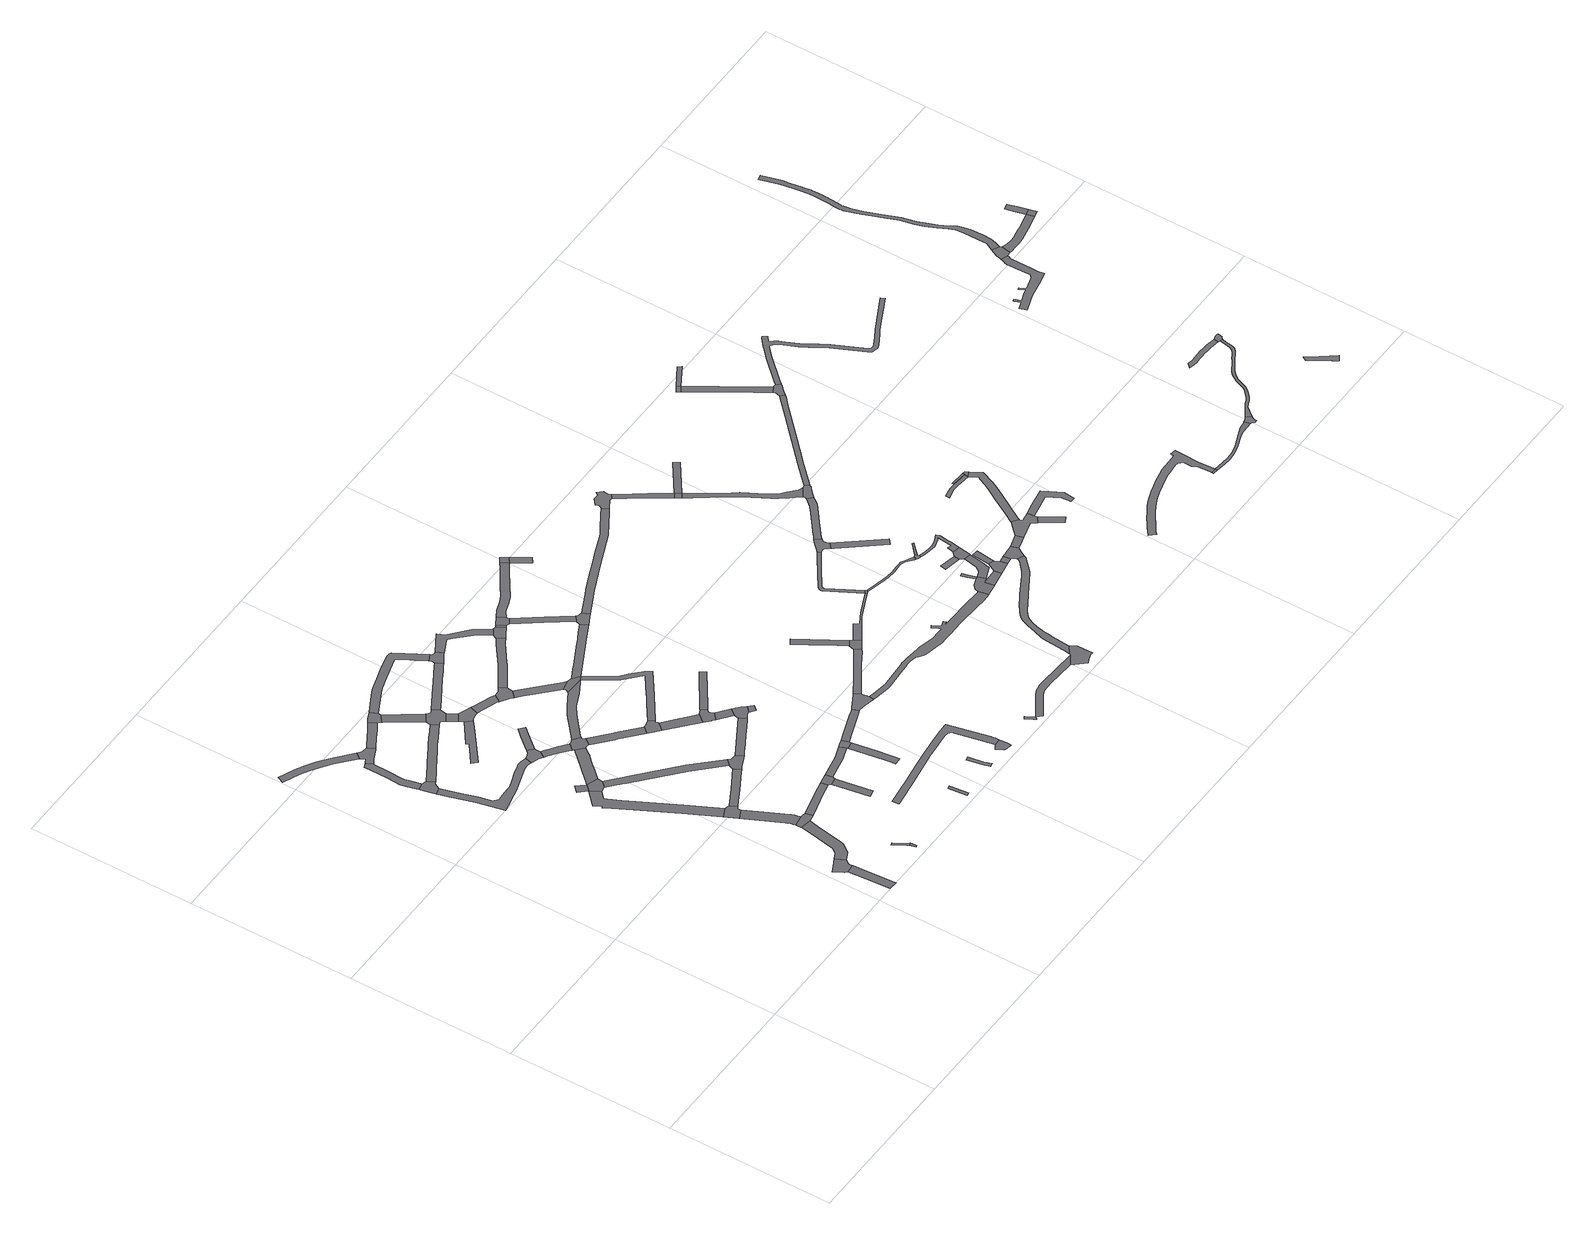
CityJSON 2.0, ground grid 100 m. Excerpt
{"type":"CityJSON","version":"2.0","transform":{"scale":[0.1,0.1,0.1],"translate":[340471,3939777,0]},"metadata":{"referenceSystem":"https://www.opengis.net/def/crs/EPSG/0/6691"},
"CityObjects":{
"road1":{"type":"Road","attributes":{"RoadStructureAttribute.sectionType":"1"},"geometry":[{"type":"MultiSurface","lod":"1","boundaries":[[[0,1,2,3,4,5,6,7,8,9,10,11]]]}]},
"road2":{"type":"Road","geometry":[{"type":"MultiSurface","lod":"1","boundaries":[[[12,13,14,15,16,17,18,19]]]}]},
"road3":{"type":"Road","attributes":{"RoadStructureAttribute.sectionType":"1"},"geometry":[{"type":"MultiSurface","lod":"1","boundaries":[[[20,21,22,23,24,25,26,27,14,13,28,29,30,31,32,33,34,35,36,37]]]}]},
"road4":{"type":"Road","attributes":{"RoadStructureAttribute.sectionType":"1"},"geometry":[{"type":"MultiSurface","lod":"1","boundaries":[[[38,39,40,41,42,43]]]}]},
"road5":{"type":"Road","geometry":[{"type":"MultiSurface","lod":"1","boundaries":[[[44,40,39,45,46,47,48,49,50,51]]]}]},
"road6":{"type":"Road","geometry":[{"type":"MultiSurface","lod":"1","boundaries":[[[36,52,53,54,55,56,57,58,11,10,59,37]]]}]},
"road7":{"type":"Road","attributes":{"RoadStructureAttribute.sectionType":"1"},"geometry":[{"type":"MultiSurface","lod":"1","boundaries":[[[60,61,62,63,64,65,66,67,68,69,70,71,72,73,74,17,16,75,76,77,78,79,80,81,82,83,84,85,86,87,88]]]}]},
"road8":{"type":"Road","attributes":{"RoadStructureAttribute.sectionType":"1"},"geometry":[{"type":"MultiSurface","lod":"1","boundaries":[[[89,90,91,92,93,94,95,96,97,98,99,100,101,102,103,104]]]}]},
"road9":{"type":"Road","attributes":{"RoadStructureAttribute.sectionType":"1"},"geometry":[{"type":"MultiSurface","lod":"1","boundaries":[[[105,106,107,108,109,110,49,48,111,112,113,114,115,116]]]}]},
"road10":{"type":"Road","geometry":[{"type":"MultiSurface","lod":"1","boundaries":[[[117,118,119,95,120]]]}]},
"road11":{"type":"Road","attributes":{"RoadStructureAttribute.sectionType":"1"},"geometry":[{"type":"MultiSurface","lod":"1","boundaries":[[[121,122,123,124,125,126,127,128,129,12,19,130,131,132,133,134,135,136,137]]]}]},
"road12":{"type":"Road","geometry":[{"type":"MultiSurface","lod":"1","boundaries":[[[138,139,120,95,94,140,141,142]]]}]},
"road13":{"type":"Road","geometry":[{"type":"MultiSurface","lod":"1","boundaries":[[[143,104,103,144,145,146,147]]]}]},
"road14":{"type":"Road","attributes":{"RoadStructureAttribute.sectionType":"1"},"geometry":[{"type":"MultiSurface","lod":"1","boundaries":[[[148,149,150,56,55,151,152,153,154]]]}]},
"road15":{"type":"Road","attributes":{"RoadStructureAttribute.sectionType":"1"},"geometry":[{"type":"MultiSurface","lod":"1","boundaries":[[[155,156,157,158,159,160,161,162,163,164,145,144]]]}]},
"road16":{"type":"Road","geometry":[{"type":"MultiSurface","lod":"1","boundaries":[[[165,166,167,168,169,170]]]}]},
"road17":{"type":"Road","geometry":[{"type":"MultiSurface","lod":"1","boundaries":[[[171,165,170,172,173,174]]]}]},
"road18":{"type":"Road","geometry":[{"type":"MultiSurface","lod":"1","boundaries":[[[175,176,177,178,160,159,179,180,105,116]]]}]},
"road19":{"type":"Road","geometry":[{"type":"MultiSurface","lod":"1","boundaries":[[[87,181,182,183,184,185,186,187,188,189,190,191,192,193,88]]]}]},
"road20":{"type":"Road","attributes":{"RoadStructureAttribute.sectionType":"1"},"geometry":[{"type":"MultiSurface","lod":"1","boundaries":[[[194,195,196,197,198,199,200,201,202,203,204]]]}]},
"road21":{"type":"Road","attributes":{"RoadStructureAttribute.sectionType":"1"},"geometry":[{"type":"MultiSurface","lod":"1","boundaries":[[[205,206,207,208,209,120,139,210,211,212,213,214,215,216]]]}]},
"road22":{"type":"Road","geometry":[{"type":"MultiSurface","lod":"1","boundaries":[[[217,218,219,220,221,148,154]]]}]},
"road23":{"type":"Road","attributes":{"RoadStructureAttribute.sectionType":"1"},"geometry":[{"type":"MultiSurface","lod":"1","boundaries":[[[222,223,224,218,217,225,226,227,228]]]}]},
"road24":{"type":"Road","attributes":{"RoadStructureAttribute.sectionType":"1"},"geometry":[{"type":"MultiSurface","lod":"1","boundaries":[[[229,230,231,184,183,232,233,234,235,236]]]}]},
"road25":{"type":"Road","attributes":{"RoadStructureAttribute.sectionType":"1"},"geometry":[{"type":"MultiSurface","lod":"1","boundaries":[[[237,238,239,240,241,242,243,244,245,246,138,142]]]}]},
"road26":{"type":"Road","attributes":{"RoadStructureAttribute.sectionType":"1"},"geometry":[{"type":"MultiSurface","lod":"1","boundaries":[[[247,248,249,250,251,252,253,254,143,147]]]}]},
"road27":{"type":"Road","attributes":{"RoadStructureAttribute.sectionType":"1"},"geometry":[{"type":"MultiSurface","lod":"1","boundaries":[[[255,256,257,258,259,260,189,188]]]}]},
"road28":{"type":"Road","attributes":{"RoadStructureAttribute.sectionType":"1"},"geometry":[{"type":"MultiSurface","lod":"1","boundaries":[[[261,262,178,177,263,264,265]]]}]},
"road29":{"type":"Road","geometry":[{"type":"MultiSurface","lod":"1","boundaries":[[[136,266,267,268,269,270,271,272,273,274,228,227,137]]]}]},
"road30":{"type":"Road","attributes":{"RoadStructureAttribute.sectionType":"1"},"geometry":[{"type":"MultiSurface","lod":"1","boundaries":[[[269,275,276,277,270]]]}]},
"road31":{"type":"Road","geometry":[{"type":"MultiSurface","lod":"1","boundaries":[[[235,216,215,278,279,280,281,282,283,284,285,286,287,236]]]}]},
"road32":{"type":"Road","geometry":[{"type":"MultiSurface","lod":"1","boundaries":[[[288,289,276,275,290,291,194,204,292,293,294]]]}]},
"road33":{"type":"Road","attributes":{"RoadStructureAttribute.sectionType":"1"},"geometry":[{"type":"MultiSurface","lod":"1","boundaries":[[[295,296,297,298]]]}]},
"road34":{"type":"Road","geometry":[{"type":"MultiSurface","lod":"1","boundaries":[[[299,300,301,302,303,304,242,241,252,251]]]}]},
"road35":{"type":"Road","attributes":{"RoadStructureAttribute.sectionType":"1"},"geometry":[{"type":"MultiSurface","lod":"1","boundaries":[[[305,306,307,308,281,280,309,310,311,312,313,314]]]}]},
"road36":{"type":"Road","geometry":[{"type":"MultiSurface","lod":"1","boundaries":[[[295,298,315,316,317,261,265]]]}]},
"road37":{"type":"Road","attributes":{"RoadStructureAttribute.sectionType":"1"},"geometry":[{"type":"MultiSurface","lod":"1","boundaries":[[[318,319,320,321,288,294,322,323,324,325,326]]]}]},
"road38":{"type":"Road","attributes":{"RoadStructureAttribute.sectionType":"1"},"geometry":[{"type":"MultiSurface","lod":"1","boundaries":[[[327,328,329,330,331,332,333,334,335,336,337,220,219,338,339,340,341,342,343,344,345,346]]]}]},
"road39":{"type":"Road","attributes":{"RoadStructureAttribute.sectionType":"1"},"geometry":[{"type":"MultiSurface","lod":"1","boundaries":[[[347,348,349,350,351,272,271,352,353,354,355,356]]]}]},
"road40":{"type":"Road","geometry":[{"type":"MultiSurface","lod":"1","boundaries":[[[313,357,358,359,360,361,362,363,364,365,366,367,314]]]}]},
"road41":{"type":"Road","attributes":{"RoadStructureAttribute.sectionType":"1"},"geometry":[{"type":"MultiSurface","lod":"1","boundaries":[[[368,369,370,371,372,285,284,373,374,375,376,377,378,379,380,381]]]}]},
"road42":{"type":"Road","geometry":[{"type":"MultiSurface","lod":"1","boundaries":[[[382,383,318,326,384,385,386,387]]]}]},
"road43":{"type":"Road","geometry":[{"type":"MultiSurface","lod":"1","boundaries":[[[388,389,390,391]]]}]},
"road44":{"type":"Road","attributes":{"RoadStructureAttribute.sectionType":"1"},"geometry":[{"type":"MultiSurface","lod":"1","boundaries":[[[315,392,393,394,395,396,316]]]}]},
"road45":{"type":"Road","attributes":{"RoadStructureAttribute.sectionType":"1"},"geometry":[{"type":"MultiSurface","lod":"1","boundaries":[[[397,398,399,400,401,402,403,404,303,302]]]}]},
"road46":{"type":"Road","attributes":{"RoadStructureAttribute.sectionType":"1"},"geometry":[{"type":"MultiSurface","lod":"1","boundaries":[[[358,405,406,407,408,409,359]]]}]},
"road47":{"type":"Road","attributes":{"RoadStructureAttribute.sectionType":"1"},"geometry":[{"type":"MultiSurface","lod":"1","boundaries":[[[385,410,411,412,413,414,415,416,417,418,419,386]]]}]},
"road48":{"type":"Road","attributes":{"RoadStructureAttribute.sectionType":"1"},"geometry":[{"type":"MultiSurface","lod":"1","boundaries":[[[420,421,422,423,424,425,426,427,428,429,430,431,432,433,434,435,436,437,438,439,440,441,442,443,444]]]}]},
"road49":{"type":"Road","attributes":{"RoadStructureAttribute.sectionType":"1"},"geometry":[{"type":"MultiSurface","lod":"1","boundaries":[[[445,446,447,448,449,450,451,452,453]]]}]},
"road50":{"type":"Road","geometry":[{"type":"MultiSurface","lod":"1","boundaries":[[[406,405,454,455,456,457,458,459,460,461]]]}]},
"road51":{"type":"Road","geometry":[{"type":"MultiSurface","lod":"1","boundaries":[[[462,463,464,395,394,445,453]]]}]},
"road52":{"type":"Road","geometry":[{"type":"MultiSurface","lod":"1","boundaries":[[[465,466,467,327,346,468,347,356,469,470]]]}]},
"road53":{"type":"Road","geometry":[{"type":"MultiSurface","lod":"1","boundaries":[[[415,414,471,368,381,472,473]]]}]},
"road54":{"type":"Road","attributes":{"RoadStructureAttribute.sectionType":"1"},"geometry":[{"type":"MultiSurface","lod":"1","boundaries":[[[474,457,456,475]]]}]},
"road55":{"type":"Road","attributes":{"RoadStructureAttribute.sectionType":"1"},"geometry":[{"type":"MultiSurface","lod":"1","boundaries":[[[476,477,478,479,480,481,482,483,484,485,486,382,387]]]}]},
"road56":{"type":"Road","geometry":[{"type":"MultiSurface","lod":"1","boundaries":[[[403,402,487,488,489,490,491,492,493,474,475]]]}]},
"road57":{"type":"Road","geometry":[{"type":"MultiSurface","lod":"1","boundaries":[[[494,495,496,497,498,499,500,501,502]]]}]},
"road58":{"type":"Road","attributes":{"RoadStructureAttribute.sectionType":"1"},"geometry":[{"type":"MultiSurface","lod":"1","boundaries":[[[503,504,505,506,507,508,509,364,363,510,511,512,513,514,515,472,381]]]}]},
"road59":{"type":"Road","geometry":[{"type":"MultiSurface","lod":"1","boundaries":[[[516,517,490,489]]]}]},
"road60":{"type":"Road","attributes":{"RoadStructureAttribute.sectionType":"1"},"geometry":[{"type":"MultiSurface","lod":"1","boundaries":[[[518,519,520,521,463,462,522,523,524,525]]]}]},
"road61":{"type":"Road","attributes":{"RoadStructureAttribute.sectionType":"1"},"geometry":[{"type":"MultiSurface","lod":"1","boundaries":[[[460,526,527,528,529,461]]]}]},
"road62":{"type":"Road","attributes":{"RoadStructureAttribute.sectionType":"1"},"geometry":[{"type":"MultiSurface","lod":"1","boundaries":[[[530,531,532,533,534,535,536,537,538,539,540,541,465,470]]]}]},
"road63":{"type":"Road","geometry":[{"type":"MultiSurface","lod":"1","boundaries":[[[542,543,544,545,546,547,444,443,548]]]}]},
"road64":{"type":"Road","attributes":{"RoadStructureAttribute.sectionType":"1"},"geometry":[{"type":"MultiSurface","lod":"1","boundaries":[[[472,549,550,551,552,553,554,555,556,557,558,559,560,473]]]}]},
"road65":{"type":"Road","geometry":[{"type":"MultiSurface","lod":"1","boundaries":[[[561,481,480,562,563,564,537,536]]]}]},
"road66":{"type":"Road","attributes":{"RoadStructureAttribute.sectionType":"1"},"geometry":[{"type":"MultiSurface","lod":"1","boundaries":[[[564,563,565,566]]]}]},
"road67":{"type":"Road","geometry":[{"type":"MultiSurface","lod":"1","boundaries":[[[524,567,568,569,570,571,572,573,574,575,576,525]]]}]},
"road68":{"type":"Road","geometry":[{"type":"MultiSurface","lod":"1","boundaries":[[[565,577,578,579,580,581,566]]]}]},
"road69":{"type":"Road","attributes":{"RoadStructureAttribute.sectionType":"1"},"geometry":[{"type":"MultiSurface","lod":"1","boundaries":[[[582,578,577,583,584,585]]]}]},
"road70":{"type":"Road","geometry":[{"type":"MultiSurface","lod":"1","boundaries":[[[586,587,588,589,590,591]]]}]},
"road71":{"type":"Road","geometry":[{"type":"MultiSurface","lod":"1","boundaries":[[[552,551,592,593,594,585,584]]]}]},
"road72":{"type":"Road","attributes":{"RoadStructureAttribute.sectionType":"1"},"geometry":[{"type":"MultiSurface","lod":"1","boundaries":[[[573,595,596,597,598,599,600,601,602,574]]]}]},
"road73":{"type":"Road","attributes":{"RoadStructureAttribute.sectionType":"1"},"geometry":[{"type":"MultiSurface","lod":"1","boundaries":[[[603,604,605,606,607,608,609,581,580,610,611,612,613,614,615]]]}]},
"road74":{"type":"Road","attributes":{"RoadStructureAttribute.sectionType":"1"},"geometry":[{"type":"MultiSurface","lod":"1","boundaries":[[[616,617,618,619,620,621,622]]]}]},
"road75":{"type":"Road","attributes":{"RoadStructureAttribute.sectionType":"1"},"geometry":[{"type":"MultiSurface","lod":"1","boundaries":[[[623,624,625,626,627,628,629,630,631,632,633,634,635,636,637,638,639,640,641,642,586]]]}]},
"road76":{"type":"Road","geometry":[{"type":"MultiSurface","lod":"1","boundaries":[[[643,616,622,599,598,644,645]]]}]},
"road77":{"type":"Road","geometry":[{"type":"MultiSurface","lod":"1","boundaries":[[[646,647,603,615]]]}]},
"road78":{"type":"Road","geometry":[{"type":"MultiSurface","lod":"1","boundaries":[[[648,649,646,615]]]}]},
"road79":{"type":"Road","geometry":[{"type":"MultiSurface","lod":"1","boundaries":[[[650,651,652,653,654,655,656,657,658,659,660,661,662,663,664,665,666,667,668,669,670,671,672,673,674,675,676,677,678,679,680,681,682,683,571,570,684,685,686,687,688,689,690,691,692,693,694,695,696,697,698,699,700,701,702,703,704,705,706,707,708,709,710]]]}]},
"road80":{"type":"Road","attributes":{"RoadStructureAttribute.sectionType":"1"},"geometry":[{"type":"MultiSurface","lod":"1","boundaries":[[[711,712,713,714,715,716,717,643,645,718,719,720,721,722,723]]]}]},
"road81":{"type":"Road","attributes":{"RoadStructureAttribute.sectionType":"1"},"geometry":[{"type":"MultiSurface","lod":"1","boundaries":[[[724,725,726,727,728,729,730,731,732,733,734,735,736,593,592,737,738,739,740,741,742,743]]]}]},
"road82":{"type":"Road","geometry":[{"type":"MultiSurface","lod":"1","boundaries":[[[633,744,745,746,747,748,749,750,751,752,753,754,634]]]}]},
"road83":{"type":"Road","geometry":[{"type":"MultiSurface","lod":"1","boundaries":[[[755,756,757,758,759,711,723]]]}]},
"road84":{"type":"Road","attributes":{"RoadStructureAttribute.sectionType":"1"},"geometry":[{"type":"MultiSurface","lod":"1","boundaries":[[[760,761,762,763,764,765,711,759,766,767,768,769,770,771]]]}]},
"road85":{"type":"Road","attributes":{"RoadStructureAttribute.sectionType":"1"},"geometry":[{"type":"MultiSurface","lod":"1","boundaries":[[[757,772,773,774,775,776,777,778,779,780,781,782,783,784,785,786,787,788,789,790,791,758]]]}]},
"road86":{"type":"Road","attributes":{"RoadStructureAttribute.sectionType":"1"},"geometry":[{"type":"MultiSurface","lod":"1","boundaries":[[[792,793,794,795,796,797,798,799,800,801,802,803,804,805,806,807,808,809,810,811,812,813,814,815,816,817,818,819,820,821,822,823,824,825,826,827,828,752,751]]]}]},
"road87":{"type":"Road","geometry":[{"type":"MultiSurface","lod":"1","boundaries":[[[829,830,831,832,833,834,835,836,650,710,837,838]]]}]},
"road88":{"type":"Road","geometry":[{"type":"MultiSurface","lod":"1","boundaries":[[[839,840,841,842,843,844,845,846,847,848,849,850,851,852,853,854,855,856,724,743]]]}]},
"road89":{"type":"Road","geometry":[{"type":"MultiSurface","lod":"1","boundaries":[[[857,858,859,860,861,862,863,864,865,866,760,771]]]}]},
"road90":{"type":"Road","geometry":[{"type":"MultiSurface","lod":"1","boundaries":[[[867,868,869,870,831,830]]]}]},
"road91":{"type":"Road","attributes":{"RoadStructureAttribute.sectionType":"1"},"geometry":[{"type":"MultiSurface","lod":"1","boundaries":[[[838,837,871,872,873,874]]]}]},
"road92":{"type":"Road","geometry":[{"type":"MultiSurface","lod":"1","boundaries":[[[875,783,782,876,877,878,879,880]]]}]},
"road93":{"type":"Road","geometry":[{"type":"MultiSurface","lod":"1","boundaries":[[[881,882,883,884]]]}]},
"road94":{"type":"Road","attributes":{"RoadStructureAttribute.sectionType":"1"},"geometry":[{"type":"MultiSurface","lod":"1","boundaries":[[[885,886,887,860,859]]]}]},
"road95":{"type":"Road","attributes":{"RoadStructureAttribute.sectionType":"1"},"geometry":[{"type":"MultiSurface","lod":"1","boundaries":[[[888,889,890,891,892,830,829,893,894,895,896,897]]]}]},
"road96":{"type":"Road","attributes":{"RoadStructureAttribute.sectionType":"1"},"geometry":[{"type":"MultiSurface","lod":"1","boundaries":[[[842,898,899,900,901,902,903,904,905,843]]]}]},
"road97":{"type":"Road","geometry":[{"type":"MultiSurface","lod":"1","boundaries":[[[879,906,907,880]]]}]},
"road98":{"type":"Road","geometry":[{"type":"MultiSurface","lod":"1","boundaries":[[[873,908,909,910,911,912,913,914,915,874]]]}]},
"road99":{"type":"Road","geometry":[{"type":"MultiSurface","lod":"1","boundaries":[[[903,902,916,917]]]}]},
"road100":{"type":"Road","attributes":{"RoadStructureAttribute.sectionType":"1"},"geometry":[{"type":"MultiSurface","lod":"1","boundaries":[[[918,919,920,921,922,923,924,925,926,927,928,929,878,877,930,931,932,933,934,935,936,937,938,939,940,941,942,943]]]}]},
"road101":{"type":"Road","geometry":[{"type":"MultiSurface","lod":"1","boundaries":[[[888,897,944,918,943,881,884]]]}]},
"road102":{"type":"Road","geometry":[{"type":"MultiSurface","lod":"1","boundaries":[[[945,946,947,915,914]]]}]},
"road103":{"type":"Road","attributes":{"RoadStructureAttribute.sectionType":"1"},"geometry":[{"type":"MultiSurface","lod":"1","boundaries":[[[948,909,908,949]]]}]},
"road104":{"type":"Road","attributes":{"RoadStructureAttribute.sectionType":"1"},"geometry":[{"type":"MultiSurface","lod":"1","boundaries":[[[950,951,952,953,864,863,954,955,956,957,958,959,960]]]}]},
"road105":{"type":"Road","geometry":[{"type":"MultiSurface","lod":"1","boundaries":[[[961,962,810,809,963,964,965,966,967,968,969,948,949]]]}]},
"road106":{"type":"Road","attributes":{"RoadStructureAttribute.sectionType":"1"},"geometry":[{"type":"MultiSurface","lod":"1","boundaries":[[[916,970,971,972,973,974,975,976,977,978,979,980,981,982,983,984,985,986,987,988,989,990,917]]]}]},
"road107":{"type":"Road","attributes":{"RoadStructureAttribute.sectionType":"1"},"geometry":[{"type":"MultiSurface","lod":"1","boundaries":[[[991,992,903,917]]]}]},
"road108":{"type":"Road","attributes":{"RoadStructureAttribute.sectionType":"1"},"geometry":[{"type":"MultiSurface","lod":"1","boundaries":[[[964,993,994,995,965]]]}]},
"road109":{"type":"Road","geometry":[{"type":"MultiSurface","lod":"1","boundaries":[[[959,996,997,998,999,1000,1001,1002,981,980,1003,960]]]}]},
"road110":{"type":"Road","geometry":[{"type":"MultiSurface","lod":"1","boundaries":[[[1004,1005,995,994,1006,1007,1008,1009,1010,1011,1012,1013]]]}]},
"road111":{"type":"Road","attributes":{"RoadStructureAttribute.sectionType":"1"},"geometry":[{"type":"MultiSurface","lod":"1","boundaries":[[[1014,1015,1016,1017,1018,1019,1020,1021,1008,1007]]]}]},
"road112":{"type":"Road","attributes":{"RoadStructureAttribute.sectionType":"1"},"geometry":[{"type":"MultiSurface","lod":"1","boundaries":[[[1022,1023,1024,1025,1026,1027,1028,1029,1030,1031,1032,1033,1034,1035,1004,1013]]]}]},
"road113":{"type":"Road","attributes":{"RoadStructureAttribute.sectionType":"1"},"geometry":[{"type":"MultiSurface","lod":"1","boundaries":[[[1036,1037,1038,1039,1040,1041,1042,1043,1044,1045,1046,1047,1028]]]}]},
"road114":{"type":"Road","attributes":{"RoadStructureAttribute.sectionType":"1"},"geometry":[{"type":"MultiSurface","lod":"1","boundaries":[[[1009,1048,1049,1050,1051,1052,1053,1054,1055,1010]]]}]},
"road115":{"type":"Road","geometry":[{"type":"MultiSurface","lod":"1","boundaries":[[[1056,1057,1058,1059,1060]]]}]},
"road116":{"type":"Road","attributes":{"RoadStructureAttribute.sectionType":"1"},"geometry":[{"type":"MultiSurface","lod":"1","boundaries":[[[1000,1061,1062,1063,1064,1065,1066,1067,1068,1069,1070,1071,1072,1073,1074,1075,1001]]]}]},
"road117":{"type":"Road","geometry":[{"type":"MultiSurface","lod":"1","boundaries":[[[1027,1076,1077,1060,1059,1078,1036,1028]]]}]},
"road118":{"type":"Road","attributes":{"RoadStructureAttribute.sectionType":"1"},"geometry":[{"type":"MultiSurface","lod":"1","boundaries":[[[1079,1080,1081,1082,1083,1084,1085,1086,1087,1088,1089,1090,1091,1092,1093,1094,1095,1096,1097,1098,1099,1100,1101,1102,1103,1104,1105,1106,1107,1108,1109,1110,1111,1112,1113,1114,1115,1116,1117,1118,1119,1120,1121,1122,1123,1124,1125,1126,1127,1128,1129]]]}]},
"road119":{"type":"Road","geometry":[{"type":"MultiSurface","lod":"1","boundaries":[[[1130,1131,1132,1133]]]}]},
"road120":{"type":"Road","attributes":{"RoadStructureAttribute.sectionType":"1"},"geometry":[{"type":"MultiSurface","lod":"1","boundaries":[[[1130,1134,1135,1136,1137,1138,1139,1140,1141,1142,1143,1131]]]}]},
"road121":{"type":"Road","geometry":[{"type":"MultiSurface","lod":"1","boundaries":[[[1144,1145,1132,1131]]]}]},
"road122":{"type":"Road","geometry":[{"type":"MultiSurface","lod":"1","boundaries":[[[1146,1147,1139,1138,1148,1149,1150,1068,1067,1151,1152,1153]]]}]},
"road123":{"type":"Road","geometry":[{"type":"MultiSurface","lod":"1","boundaries":[[[1129,1128,1154,1155]]]}]},
"road124":{"type":"Road","attributes":{"RoadStructureAttribute.sectionType":"1"},"geometry":[{"type":"MultiSurface","lod":"1","boundaries":[[[1156,1157,1158,1159,1160,1161,1162,1163,1164,1165,1166,1167,1168,1169,1170,1171,1129,1155]]]}]},
"road125":{"type":"Road","attributes":{"RoadStructureAttribute.sectionType":"1"},"geometry":[{"type":"MultiSurface","lod":"1","boundaries":[[[1172,1173,1174,1175,1176,1177,1178,1179,1180,1181,1182,1183,1184,1185,1186,1187,1188,1189,1190,1191,1192,1193,1194,1195,1196,1197,1198,1199,1200,1201,1202,1203,1204,1205,1206,1207,1208,1209,1210,1211,1212,1213,1214,1215,1216,1217,1218,1146,1153]]]}]},
"road126":{"type":"Road","geometry":[{"type":"MultiSurface","lod":"1","boundaries":[[[1219,1220,1221,1222,1223,1224,1225,1226,1227,1228,1229,1163,1162]]]}]},
"road127":{"type":"Road","attributes":{"RoadStructureAttribute.sectionType":"1"},"geometry":[{"type":"MultiSurface","lod":"1","boundaries":[[[1230,1231,1232,1233,1234,1235,1236,1237,1238,1239,1240,1241,1242,1243,1244,1245,1246,1247,1248,1249,1250,1251,1252,1253,1227,1226,1254,1255,1256,1257,1258,1259,1260,1261,1262,1263,1264,1265,1266,1267,1268,1269,1270,1271,1272,1273,1274,1275,1276,1277,1278,1279]]]}]},
"road128":{"type":"Road","attributes":{"RoadStructureAttribute.sectionType":"1"},"geometry":[{"type":"MultiSurface","lod":"1","boundaries":[[[1280,1281,1282,1283,1284,1285,1286,1287,1288,1289,1290,1291,1292,1293,1294,1295,1296,1297,1298]]]}]},
"road129":{"type":"Road","geometry":[{"type":"MultiSurface","lod":"1","boundaries":[[[1299,1300,1298,1297,1279,1278,1301,1302,1303]]]}]},
"road130":{"type":"Road","attributes":{"RoadStructureAttribute.sectionType":"1"},"geometry":[{"type":"MultiSurface","lod":"1","boundaries":[[[1304,1305,1306,1307,1308,1309,1310]]]}]},
"road131":{"type":"Road","geometry":[{"type":"MultiSurface","lod":"1","boundaries":[[[1311,1312,1313,1314,1315,1316,1317,1318,1319,1320,1321,1322,1323,1324,1325,1326,1327,1328,1329,1330,1331,1332,1333,1334,1335,1336,1337,1338,1339,1340,1341,1342,1343,1344,1345,1346,1347,1348]]]}]},
"road132":{"type":"Road","geometry":[{"type":"MultiSurface","lod":"1","boundaries":[[[1349,1350,1351,1352,1353,1354,1355,1356,1357,1358,1359,1311,1348]]]}]},
"road133":{"type":"Road","attributes":{"RoadStructureAttribute.sectionType":"1"},"geometry":[{"type":"MultiSurface","lod":"1","boundaries":[[[1360,1361,1362,1363,1364,1365,1366,1367,1368,1369,1370,1371,1372,1373,1374,1375,1376,1377,1378,1379,1380,1381,1382,1383,1384,1385,1386,1387,1356,1355,1388,1389,1390,1391,1392,1393,1394,1395,1396,1397,1398,1399,1400,1401,1402,1403,1404,1405,1406,1407,1408,1409,1410,1411,1412,1413,1414,1415,1416,1417,1418,1419,1420,1421,1422,1423]]]}]},
"road134":{"type":"Road","attributes":{"RoadStructureAttribute.sectionType":"1"},"geometry":[{"type":"MultiSurface","lod":"1","boundaries":[[[1424,1425,1426,1427,1428,1429,1430,1354,1353,1431,1432,1433,1434,1435,1436]]]}]},
"road135":{"type":"Road","geometry":[{"type":"MultiSurface","lod":"1","boundaries":[[[1437,1438,1424,1436]]]}]},
"road136":{"type":"Road","geometry":[{"type":"MultiSurface","lod":"1","boundaries":[[[1438,1439,1440,1441,1442,1424]]]}]}
},
"vertices":[
[296,2975,0],[231,3024,0],[180,3057,0],[126,3086,0],[28,3129,0],[10,3088,0],[106,3045,0],[157,3018,0],[205,2987,0],[267,2940,0],[372,2849,0],[401,2883,0],
[427,2463,0],[402,2473,0],[358,2462,0],[365,2435,0],[381,2372,0],[422,2383,0],[438,2413,0],[452,2422,0],
[337,2792,0],[337,2779,0],[337,2755,0],[337,2691,0],[337,2654,0],[334,2599,0],[333,2565,0],[343,2523,0],[385,2534,0],[376,2569,0],[377,2597,0],[380,2653,0],[380,2691,0],[380,2755,0],[381,2759,0],[382,2762,0],[384,2765,0],[363,2805,0],
[1145,171,0],[1139,258,0],[1087,254,0],[1095,146,0],[1107,3,0],[1159,0,0],
[1073,267,0],[1137,278,0],[1142,292,0],[1147,300,0],[1154,309,0],[1127,366,0],[1076,341,0],[1043,323,0],
[411,2782,0],[447,2799,0],[472,2811,0],[485,2818,0],[461,2860,0],[429,2862,0],[406,2879,0],[391,2820,0],
[819,2129,0],[809,2129,0],[796,2129,0],[785,2127,0],[757,2119,0],[740,2114,0],[675,2092,0],[635,2078,0],[611,2078,0],[560,2074,0],[527,2073,0],[501,2096,0],[482,2174,0],[460,2252,0],[434,2338,0],[392,2326,0],[418,2240,0],[440,2163,0],[478,1998,0],[547,2014,0],[566,2019,0],[615,2029,0],[647,2037,0],[753,2073,0],[769,2078,0],[792,2084,0],[816,2085,0],[845,2080,0],[857,2122,0],
[1025,1245,0],[874,1535,0],[839,1603,0],[834,1620,0],[837,1623,0],[873,1657,0],[836,1715,0],[767,1647,0],[757,1638,0],[780,1592,0],[773,1588,0],[780,1578,0],[817,1507,0],[968,1216,0],[1064,1021,0],[1121,1050,0],
[1225,635,0],[1215,565,0],[1190,426,0],[1186,415,0],[1176,400,0],[1163,383,0],[1204,333,0],[1228,364,0],[1243,388,0],[1251,410,0],[1277,555,0],[1290,626,0],
[848,1772,0],[827,1795,0],[793,1760,0],[869,1749,0],
[745,2652,0],[705,2630,0],[661,2605,0],[638,2591,0],[633,2588,0],[602,2569,0],[597,2566,0],[540,2531,0],[524,2522,0],[515,2459,0],[612,2519,0],[620,2523,0],[669,2553,0],[685,2563,0],[728,2587,0],[812,2634,0],[788,2677,0],
[934,1695,0],[936,1724,0],[884,1659,0],[900,1661,0],[905,1662,0],
[1150,1040,0],[1101,945,0],[1159,973,0],[1155,990,0],[1172,1000,0],
[620,2956,0],[578,2929,0],[473,2867,0],[494,2824,0],[549,2856,0],[603,2888,0],[647,2915,0],
[1208,724,0],[1213,713,0],[1218,706,0],[1222,685,0],[1224,673,0],[1287,682,0],[1280,718,0],[1273,736,0],[1271,741,0],[1210,866,0],
[1440,99,0],[1433,110,0],[1389,180,0],[1376,172,0],[1420,103,0],[1427,90,0],
[1440,98,0],[1435,56,0],[1447,59,0],[1443,99,0],
[1301,630,0],[1325,632,0],[1333,635,0],[1323,676,0],[1225,661,0],[1226,638,0],
[884,2066,0],[888,2064,0],[915,2047,0],[938,2085,0],[938,2088,0],[937,2097,0],[938,2111,0],[940,2122,0],[907,2150,0],[896,2135,0],[882,2129,0],[881,2128,0],[869,2124,0],
[903,2539,0],[823,2481,0],[771,2443,0],[781,2428,0],[774,2422,0],[714,2378,0],[668,2343,0],[695,2313,0],[797,2394,0],[895,2472,0],[933,2501,0],
[1039,1931,0],[1014,1903,0],[954,1840,0],[895,1775,0],[890,1769,0],[1001,1796,0],[1010,1806,0],[1027,1823,0],[1061,1860,0],[1067,1868,0],[1094,1902,0],[1049,1942,0],
[659,2898,0],[706,2932,0],[707,2948,0],[685,2992,0],[643,2971,0],
[782,2823,0],[769,2841,0],[711,2925,0],[663,2892,0],[732,2794,0],[793,2706,0],[841,2739,0],
[1014,2031,0],[984,2053,0],[958,2072,0],[934,2036,0],[986,1997,0],[1025,1963,0],[1038,1951,0],[1071,1988,0],
[945,1625,0],[988,1586,0],[993,1581,0],[1242,1357,0],[1397,1203,0],[1430,1236,0],[1277,1392,0],[1046,1596,0],[1019,1620,0],[987,1649,0],
[1206,1019,0],[1253,1045,0],[1309,1076,0],[1357,1103,0],[1409,1132,0],[1386,1172,0],[1301,1123,0],[1260,1100,0],
[949,2132,0],[1014,2209,0],[1045,2246,0],[1013,2274,0],[977,2232,0],[929,2176,0],
[1555,732,0],[1468,713,0],[1444,663,0],[1478,672,0],[1563,691,0],
[827,2643,0],[838,2640,0],[844,2634,0],[852,2622,0],[899,2653,0],[907,2691,0],[883,2732,0],[865,2721,0],[847,2729,0],
[889,2566,0],[935,2597,0],[913,2631,0],
[1100,1904,0],[1109,1904,0],[1118,1901,0],[1151,1939,0],[1137,1951,0],[1138,1957,0],[1144,1964,0],[1100,1995,0],[1088,1989,0],[1078,1987,0],
[1009,2566,0],[993,2572,0],[900,2549,0],[903,2540,0],[947,2512,0],[978,2517,0],[992,2516,0],
[1576,677,0],[1614,463,0],[1657,470,0],[1619,685,0],
[1424,1141,0],[1457,1156,0],[1481,1166,0],[1500,1177,0],[1477,1217,0],[1446,1220,0],
[1315,1795,0],[1306,1804,0],[1272,1834,0],[1268,1837,0],[1227,1806,0],[1239,1796,0],[1261,1777,0],[1281,1759,0],[1357,1693,0],[1390,1730,0],
[1626,704,0],[1617,746,0],[1568,735,0],
[1153,2508,0],[1138,2518,0],[1076,2542,0],[1030,2559,0],[1016,2511,0],[1042,2501,0],[1074,2489,0],[1115,2474,0],[1126,2466,0],
[1215,2961,0],[1149,3077,0],[1115,3137,0],[1102,3140,0],[1081,3140,0],[1051,3135,0],[999,3121,0],[913,3095,0],[864,3080,0],[845,3073,0],[821,3063,0],[842,3019,0],[872,3032,0],[880,3035,0],[927,3049,0],[1012,3075,0],[1086,3096,0],[1113,3049,0],[1140,3000,0],[1175,2939,0],
[1178,2904,0],[1156,2893,0],[1058,2835,0],[1020,2813,0],[928,2758,0],[921,2699,0],[1099,2804,0],[1154,2836,0],[1181,2852,0],[1201,2864,0],
[1378,1674,0],[1418,1639,0],[1457,1683,0],[1454,1689,0],[1452,1697,0],[1453,1702,0],[1460,1707,0],[1437,1739,0],[1428,1736,0],[1417,1733,0],[1400,1730,0],
[1384,2202,0],[1295,2152,0],[1241,2115,0],[1209,2088,0],[1123,2014,0],[1155,1976,0],[1253,2061,0],[1271,2076,0],[1321,2110,0],[1363,2130,0],[1408,2150,0],[1436,2165,0],[1474,2187,0],[1491,2197,0],
[1208,2525,0],[1185,2510,0],[1179,2431,0],[1195,2416,0],[1229,2453,0],[1233,2486,0],
[1920,44,0],[1905,157,0],[1886,152,0],[1899,41,0],
[1714,721,0],[1763,731,0],[1842,758,0],[1828,799,0],[1752,773,0],
[1521,1189,0],[1572,1218,0],[1633,1253,0],[1681,1281,0],[1729,1309,0],[1739,1315,0],[1716,1355,0],[1599,1287,0],
[1584,1493,0],[1624,1540,0],[1548,1605,0],[1542,1609,0],[1460,1679,0],
[1210,2402,0],[1221,2392,0],[1242,2372,0],[1255,2360,0],[1386,2236,0],[1446,2250,0],[1429,2264,0],[1300,2386,0],[1289,2396,0],[1278,2408,0],
[2331,148,0],[2331,161,0],[2328,175,0],[2272,420,0],[2258,420,0],[2241,419,0],[2196,418,0],[2133,412,0],[2036,402,0],[1939,388,0],[1808,368,0],[1767,362,0],[1682,349,0],[1646,344,0],[1651,304,0],[1687,310,0],[1814,328,0],[2041,362,0],[2079,366,0],[2198,378,0],[2223,377,0],[2239,363,0],[2287,154,0],[2293,124,0],[2331,124,0],
[1845,752,0],[1879,537,0],[1884,501,0],[1885,480,0],[1928,482,0],[1927,505,0],[1919,557,0],[1911,613,0],[1889,759,0],
[1621,1460,0],[1622,1460,0],[1639,1446,0],[1676,1480,0],[1667,1493,0],[1665,1511,0],[1675,1520,0],[1653,1553,0],
[1887,774,0],[1873,814,0],[1848,805,0],
[1247,2946,0],[1238,2945,0],[1220,2952,0],[1180,2921,0],[1253,2896,0],[1269,2904,0],
[1391,2220,0],[1517,2213,0],[1475,2244,0],
[1749,1422,0],[1717,1383,0],
[1251,2497,0],[1377,2582,0],[1388,2590,0],[1503,2675,0],[1533,2693,0],[1507,2736,0],[1475,2713,0],[1438,2686,0],[1350,2620,0],[1348,2619,0],[1225,2536,0],
[1760,1327,0],[1768,1332,0],[1778,1331,0],[1811,1363,0],[1790,1386,0],[1769,1405,0],[1753,1418,0],
[2166,60,0],[2164,66,0],[2157,89,0],[2152,106,0],[2135,193,0],[2114,187,0],[2131,100,0],[2137,78,0],[2143,54,0],
[1611,2022,0],[1632,2003,0],[1708,1933,0],[1703,1930,0],[1596,1852,0],[1586,1845,0],[1541,1813,0],[1609,1812,0],[1754,1917,0],[1738,1942,0],[1732,1951,0],[1668,2011,0],[1634,2042,0],
[1814,1306,0],[1836,1336,0],
[2078,887,0],[2056,880,0],[1951,842,0],[1909,827,0],[1965,802,0],[2093,847,0],[2110,855,0],[2094,894,0],
[1701,1538,0],[1908,1678,0],[1886,1711,0],[1657,1557,0],
[1285,2912,0],[1344,2941,0],[1355,2944,0],[1362,2943,0],[1380,2925,0],[1459,2845,0],[1518,2762,0],[1554,2786,0],[1493,2875,0],[1401,2953,0],[1380,2971,0],[1361,3014,0],
[2285,63,0],[2291,56,0],[2332,51,0],[2334,65,0],[2336,83,0],[2331,115,0],[2260,104,0],
[1734,2325,0],[1838,2377,0],[1854,2385,0],[1833,2425,0],[1778,2398,0],[1739,2378,0],[1714,2365,0],[1705,2360,0],[1565,2289,0],[1537,2274,0],[1489,2249,0],[1487,2248,0],
[1511,2746,0],[1552,2704,0],[1602,2736,0],[1574,2782,0],
[1614,2743,0],[1586,2789,0],
[2142,851,0],[2157,849,0],[2218,837,0],[2219,837,0],[2225,868,0],[2216,909,0],[2215,913,0],[2192,949,0],[2185,945,0],[2102,897,0],
[1633,2736,0],[1665,2759,0],[1665,2763,0],[1664,2777,0],[1638,2820,0],
[1776,2609,0],[1740,2590,0],[1840,2452,0],[1873,2476,0],
[2577,57,0],[2569,70,0],[2547,111,0],[2531,100,0],[2557,56,0],[2564,44,0],
[1928,2423,0],[1908,2462,0],[1879,2469,0],
[2316,980,0],[2394,1030,0],[2475,1079,0],[2494,1092,0],[2468,1127,0],[2450,1114,0],[2365,1060,0],[2289,1010,0],
[1979,3022,0],[1951,3003,0],[1927,2987,0],[1837,2927,0],[1777,2883,0],[1739,2865,0],[1680,2845,0],[1700,2801,0],[1756,2820,0],[1801,2841,0],[1865,2887,0],[1954,2948,0],[2005,2982,0],
[2510,1183,0],[2399,1361,0],[2348,1445,0],[2314,1424,0],[2366,1339,0],[2445,1211,0],[2477,1160,0],
[2604,27,0],[2607,30,0],[2733,113,0],[2751,121,0],[2764,124,0],[2787,127,0],[2836,127,0],[2900,123,0],[2925,121,0],[2964,118,0],[2996,117,0],[3053,153,0],[2922,161,0],[2837,167,0],[2784,167,0],[2758,163,0],[2738,159,0],[2713,147,0],[2676,123,0],[2583,62,0],
[2521,1165,0],[2506,1101,0],[2546,1128,0],
[2038,3005,0],[2012,3044,0],
[2074,2880,0],[2107,2903,0],
[3181,814,0],[3168,813,0],[3146,814,0],[3086,817,0],[3019,820,0],[2985,822,0],[2940,824,0],[2877,824,0],[2872,824,0],[2877,825,0],[2900,832,0],[2896,847,0],[2876,840,0],[2865,836,0],[2838,883,0],[2821,874,0],[2843,837,0],[2844,826,0],[2842,823,0],[2814,823,0],[2765,824,0],[2713,836,0],[2668,846,0],[2650,848,0],[2596,854,0],[2574,857,0],[2552,859,0],[2528,860,0],[2527,860,0],[2508,859,0],[2359,848,0],[2347,847,0],[2331,849,0],[2249,861,0],[2243,832,0],[2327,819,0],[2347,817,0],[2362,818,0],[2457,825,0],[2478,827,0],[2510,829,0],[2528,830,0],[2551,829,0],[2570,827,0],[2588,825,0],[2601,819,0],[2608,813,0],[2614,807,0],[2631,796,0],[2651,788,0],[2714,774,0],[2758,764,0],[2800,764,0],[2842,763,0],[2881,764,0],[2939,764,0],[3084,757,0],[3144,754,0],[3169,753,0],[3188,755,0],[3192,755,0],
[2844,1302,0],[2773,1271,0],[2730,1251,0],[2684,1229,0],[2639,1202,0],[2620,1231,0],[2533,1173,0],[2582,1152,0],[2648,1195,0],[2688,1220,0],[2734,1242,0],[2777,1262,0],[2848,1293,0],
[2604,2799,0],[2566,2776,0],[2536,2757,0],[2508,2740,0],[2441,2699,0],[2371,2671,0],[2312,2647,0],[2235,2613,0],[2187,2593,0],[2150,2577,0],[2060,2538,0],[2032,2524,0],[1945,2482,0],[1964,2441,0],[2079,2497,0],[2252,2572,0],[2341,2610,0],[2461,2659,0],[2604,2747,0],[2627,2762,0],
[3060,45,0],[3081,57,0],[3101,64,0],[3106,65,0],[3117,68,0],[3134,67,0],[3132,162,0],[3107,197,0],[3062,163,0],[3059,156,0],[3059,154,0],
[2857,1297,0],[2858,1296,0],[2864,1295,0],[2866,1306,0],[2863,1313,0],
[2959,1678,0],[2924,1654,0],[2746,1533,0],[2736,1520,0],[2734,1508,0],[2735,1500,0],[2757,1502,0],[2757,1509,0],[2758,1515,0],[2763,1520,0],[2871,1594,0],[2969,1661,0],
[2938,1280,0],[2983,1269,0],[3009,1263,0],[3054,1259,0],[3077,1261,0],[3094,1262,0],[3119,1263,0],[3135,1262,0],[3151,1253,0],[3191,1221,0],[3198,1217,0],[3209,1236,0],[3156,1262,0],[3138,1272,0],[3119,1273,0],[3094,1272,0],[3076,1271,0],[3054,1269,0],[3010,1273,0],[2940,1290,0],
[3107,198,0],[3118,312,0],[3119,326,0],[3121,338,0],[3123,362,0],[3128,393,0],[3129,400,0],[3144,447,0],[3160,481,0],[3172,497,0],[3181,505,0],[3203,521,0],[3246,548,0],[3305,584,0],[3439,662,0],[3448,668,0],[3526,745,0],[3532,757,0],[3493,775,0],[3491,764,0],[3485,756,0],[3429,704,0],[3400,687,0],[3283,621,0],[3255,604,0],[3222,584,0],[3176,552,0],[3157,536,0],[3143,521,0],[3129,498,0],[3114,456,0],[3099,408,0],[3097,403,0],[3079,349,0],[3076,331,0],[3075,315,0],[3065,201,0],
[3284,834,0],[3266,878,0],[3251,873,0],[3241,870,0],[3232,866,0],[3208,859,0],[3185,835,0],[3183,825,0],[3265,768,0],[3256,822,0],
[2683,2796,0],[2688,2795,0],[2691,2793,0],[2693,2792,0],[2720,2811,0],[2714,2819,0],[2713,2830,0],[2713,2842,0],[2715,2853,0],[2717,2858,0],[2690,2885,0],[2673,2867,0],[2643,2868,0],[2608,2840,0],[2617,2828,0],[2617,2824,0],[2613,2812,0],[2610,2806,0],
[2987,1666,0],[2997,1659,0],[3020,1634,0],[3050,1660,0],[3044,1670,0],[3043,1695,0],[3054,1712,0],[3028,1744,0],[3003,1722,0],[2978,1696,0],
[3255,916,0],[3243,959,0],[3226,953,0],[3236,921,0],
[3271,769,0],[3280,771,0],[3358,784,0],[3351,828,0],
[3219,1237,0],[3211,1209,0],[3227,1205,0],[3231,1219,0],[3231,1229,0],[3221,1239,0],
[3327,1062,0],[3229,1080,0],[3223,1045,0],[3323,1026,0],
[3032,1618,0],[3217,1391,0],[3247,1417,0],
[3341,1004,0],[3325,923,0],[3314,904,0],[3310,900,0],[3298,888,0],[3314,846,0],[3361,863,0],[3364,885,0],[3369,915,0],[3383,997,0],
[2740,2727,0],[2806,2635,0],[2837,2587,0],[2846,2574,0],[2880,2522,0],[2908,2541,0],[2833,2654,0],[2785,2720,0],
[3293,1292,0],[3286,1299,0],
[3437,797,0],[3430,840,0],[3423,846,0],[3416,858,0],[3414,862,0],[3412,866,0],[3413,871,0],[3379,878,0],
[2902,2489,0],[2929,2507,0],
[3397,1077,0],[3405,1128,0],[3408,1154,0],[3412,1196,0],[3413,1210,0],[3406,1229,0],[3388,1221,0],[3370,1212,0],[3350,1206,0],[3328,1202,0],[3312,1203,0],[3277,1206,0],[3246,1199,0],[3274,1192,0],[3311,1188,0],[3329,1186,0],[3354,1191,0],[3376,1198,0],[3394,1209,0],[3392,1190,0],[3390,1164,0],[3388,1149,0],[3387,1131,0],[3384,1118,0],[3359,1124,0],[3352,1085,0],
[3385,1009,0],
[3427,984,0],[3391,986,0],[3379,880,0],
[3467,845,0],[3473,802,0],
[3216,1894,0],[3181,1865,0],[3053,1764,0],[3048,1760,0],[3078,1733,0],[3109,1757,0],[3124,1770,0],[3253,1871,0],[3275,1902,0],[3285,1914,0],[3255,1939,0],
[3482,796,0],[3490,787,0],[3541,776,0],[3563,812,0],[3551,856,0],[3546,854,0],[3501,850,0],[3490,848,0],[3479,847,0],
[2924,2454,0],[2933,2441,0],[2983,2369,0],[3073,2238,0],[3104,2185,0],[3131,2138,0],[3155,2096,0],[3176,2062,0],[3213,2018,0],[3248,1973,0],[3254,1963,0],[3309,2000,0],[3288,2009,0],[3241,2051,0],[3208,2079,0],[3183,2114,0],[3170,2136,0],[3101,2256,0],[3077,2291,0],[2961,2459,0],[2953,2470,0],
[3115,2640,0],[3092,2670,0],
[3591,819,0],[3644,833,0],[3631,878,0],
[3298,1929,0],[3328,1957,0],[3339,1967,0],[3346,1976,0],[3350,1981,0],[3329,2002,0],[3319,1999,0],[3260,1951,0],
[3701,951,0],[3675,924,0],[3747,862,0],[3771,830,0],[3806,857,0],[3806,875,0],[3799,915,0],[3749,907,0],[3736,921,0],[3739,925,0],
[3807,781,0],[3827,752,0],[3851,716,0],[3853,713,0],[3889,732,0],[3888,734,0],[3886,740,0],[3860,778,0],
[3747,938,0],[3844,1105,0],[3871,1153,0],[3891,1190,0],[3926,1273,0],[3886,1339,0],[3854,1320,0],[3881,1270,0],[3877,1262,0],[3853,1214,0],[3832,1175,0],[3794,1112,0],[3733,1007,0],[3706,961,0],
[3856,1344,0],[3828,1345,0],[3773,1351,0],[3768,1351,0],[3733,1352,0],[3692,1345,0],[3672,1342,0],[3674,1317,0],[3732,1331,0],[3773,1328,0],[3797,1326,0],[3824,1323,0],
[3953,903,0],[3996,826,0],[4000,771,0],[4027,770,0],[4036,837,0],[3974,948,0],[3845,925,0],[3803,915,0],
[3859,1359,0],[3769,1365,0],[3769,1354,0],[3858,1346,0],[3861,1359,0],
[3369,2000,0],[3456,2088,0],[3487,2118,0],[3590,2218,0],[3778,2400,0],[3817,2437,0],[3830,2452,0],[3808,2472,0],[3795,2459,0],[3758,2422,0],[3699,2365,0],[3568,2239,0],[3446,2120,0],[3435,2109,0],[3347,2020,0],
[3885,1342,0],[3876,1355,0],[3858,1343,0],
[4606,355,0],[4606,383,0],[4609,458,0],[4610,508,0],[4612,521,0],[4578,526,0],[4575,505,0],[4522,504,0],[4488,502,0],[4458,500,0],[4423,495,0],[4390,487,0],[4361,481,0],[4332,473,0],[4292,462,0],[4250,447,0],[4214,431,0],[4184,415,0],[4151,395,0],[4115,373,0],[4082,348,0],[4061,333,0],[4036,316,0],[4015,297,0],[4044,264,0],[4053,272,0],[4063,281,0],[4086,297,0],[4108,313,0],[4140,337,0],[4173,358,0],[4206,377,0],[4233,392,0],[4267,406,0],[4305,420,0],[4344,430,0],[4371,438,0],[4399,444,0],[4432,452,0],[4463,456,0],[4490,458,0],[4523,460,0],[4540,459,0],[4563,436,0],[4560,385,0],[4576,353,0],[4578,331,0],[4579,309,0],[4581,286,0],[4581,273,0],[4612,272,0],
[3549,2921,0],[3582,2942,0],[3569,2964,0],[3535,2942,0],
[3657,2754,0],[3684,2713,0],[3694,2697,0],[3757,2599,0],[3809,2515,0],[3843,2536,0],[3790,2622,0],[3738,2702,0],[3713,2740,0],[3690,2776,0],
[3707,3017,0],[3690,3037,0],
[3865,2535,0],[3858,2534,0],[3815,2505,0],[3812,2491,0],[3811,2484,0],[3849,2473,0],[3880,2507,0],[3886,2514,0],
[4581,259,0],[4611,257,0],
[4673,249,0],[4716,245,0],[4767,250,0],[4816,263,0],[4894,293,0],[4920,299,0],[4995,299,0],[4984,335,0],[4978,333,0],[4950,330,0],[4938,327,0],[4887,307,0],[4811,277,0],[4764,265,0],[4716,260,0],[4675,264,0],
[3904,2533,0],[4024,2664,0],[4065,2703,0],[4085,2720,0],[4110,2700,0],[4120,2686,0],[4132,2658,0],[4163,2587,0],[4188,2539,0],[4217,2497,0],[4248,2446,0],[4300,2334,0],[4332,2265,0],[4345,2246,0],[4360,2239,0],[4382,2236,0],[4404,2243,0],[4471,2282,0],[4500,2298,0],[4709,2404,0],[4698,2427,0],[4488,2320,0],[4439,2292,0],[4394,2266,0],[4379,2262,0],[4367,2263,0],[4362,2266,0],[4354,2277,0],[4332,2324,0],[4270,2458,0],[4238,2511,0],[4210,2552,0],[4185,2598,0],[4155,2668,0],[4142,2699,0],[4129,2717,0],[4109,2740,0],[4117,2747,0],[4134,2761,0],[4140,2765,0],[4122,2789,0],[4115,2785,0],[4063,2741,0],[4059,2737,0],[4045,2725,0],[4002,2685,0],[3882,2553,0],
[5001,297,0],[5008,293,0],[5012,289,0],[5015,284,0],[5031,286,0],[5030,294,0],[5031,305,0],[5038,318,0],[5018,350,0],[5005,342,0],[4990,336,0],
[5410,744,0],[5407,726,0],[5401,698,0],[5392,679,0],[5378,667,0],[5362,656,0],[5342,646,0],[5325,634,0],[5312,625,0],[5264,596,0],[5256,589,0],[5239,572,0],[5225,550,0],[5215,538,0],[5195,486,0],[5191,477,0],[5184,465,0],[5174,454,0],[5143,425,0],[5125,412,0],[5122,411,0],[5102,405,0],[5082,391,0],[5034,361,0],[5086,379,0],[5100,386,0],[5108,391,0],[5128,397,0],[5133,399,0],[5152,413,0],[5186,444,0],[5195,455,0],[5204,470,0],[5210,482,0],[5228,532,0],[5231,537,0],[5251,563,0],[5270,582,0],[5273,584,0],[5322,614,0],[5333,622,0],[5350,633,0],[5368,642,0],[5389,656,0],[5407,672,0],[5416,693,0],[5421,722,0],[5425,741,0],[5429,762,0],[5414,765,0],
[5350,808,0],[5319,810,0],[5293,812,0],[5262,812,0],[5238,812,0],[5213,811,0],[5198,813,0],[5181,815,0],[5160,792,0],[5184,785,0],[5193,783,0],[5211,781,0],[5238,782,0],[5262,782,0],[5292,782,0],[5317,780,0],[5346,778,0],[5400,769,0],[5405,799,0],
[5446,805,0],[5427,806,0],[5437,771,0],[5445,773,0],[5451,804,0],
[5666,186,0],[5574,309,0],[5552,338,0],[5539,312,0],[5540,310,0],[5614,195,0],[5633,165,0],
[5284,2053,0],[5278,2037,0],[5277,2035,0],[5275,2028,0],[5271,2019,0],[5268,2010,0],[5271,1918,0],[5273,1875,0],[5273,1864,0],[5265,1855,0],[5257,1848,0],[5230,1840,0],[5176,1824,0],[5167,1842,0],[5158,1860,0],[5149,1857,0],[5157,1840,0],[5166,1821,0],[5133,1812,0],[5088,1796,0],[5077,1828,0],[5074,1836,0],[5063,1832,0],[5065,1825,0],[5077,1792,0],[5033,1777,0],[5047,1735,0],[5147,1769,0],[5240,1787,0],[5321,1804,0],[5315,1846,0],[5315,1889,0],[5314,1964,0],[5314,2011,0],[5315,2016,0],[5318,2022,0],[5321,2032,0],[5324,2038,0],
[5326,2039,0],[5331,2041,0],[5342,2042,0],[5344,2042,0],[5352,2041,0],[5359,2101,0],[5354,2110,0],[5313,2131,0],[5292,2089,0],[5289,2083,0],[5286,2060,0],
[5074,3437,0],[5106,3322,0],[5113,3286,0],[5120,3241,0],[5124,3214,0],[5131,3157,0],[5133,3124,0],[5132,3096,0],[5131,3066,0],[5129,3039,0],[5126,3003,0],[5125,3000,0],[5125,2962,0],[5127,2949,0],[5128,2938,0],[5157,2842,0],[5183,2776,0],[5194,2751,0],[5231,2653,0],[5249,2573,0],[5265,2522,0],[5291,2459,0],[5319,2405,0],[5332,2370,0],[5337,2338,0],[5338,2284,0],[5338,2229,0],[5338,2180,0],[5370,2148,0],[5377,2181,0],[5381,2230,0],[5379,2288,0],[5378,2311,0],[5371,2348,0],[5360,2380,0],[5342,2411,0],[5338,2416,0],[5312,2469,0],[5287,2530,0],[5271,2579,0],[5253,2659,0],[5215,2759,0],[5178,2850,0],[5161,2918,0],[5161,2919,0],[5158,2942,0],[5156,2960,0],[5155,2964,0],[5155,2998,0],[5159,3041,0],[5161,3064,0],[5162,3080,0],[5162,3095,0],[5163,3124,0],[5161,3160,0],[5161,3164,0],[5159,3176,0],[5154,3212,0],[5153,3218,0],[5149,3245,0],[5142,3291,0],[5135,3329,0],[5133,3339,0],[5103,3445,0],
[5630,2123,0],[5537,2102,0],[5514,2098,0],[5461,2088,0],[5457,2087,0],[5423,2085,0],[5386,2091,0],[5363,2040,0],[5395,2039,0],[5427,2038,0],[5467,2041,0],[5547,2057,0],[5644,2079,0],
[5679,2088,0],[5667,2134,0],
[5650,2198,0],[5636,2250,0],[5603,2240,0],[5616,2182,0]
]}
